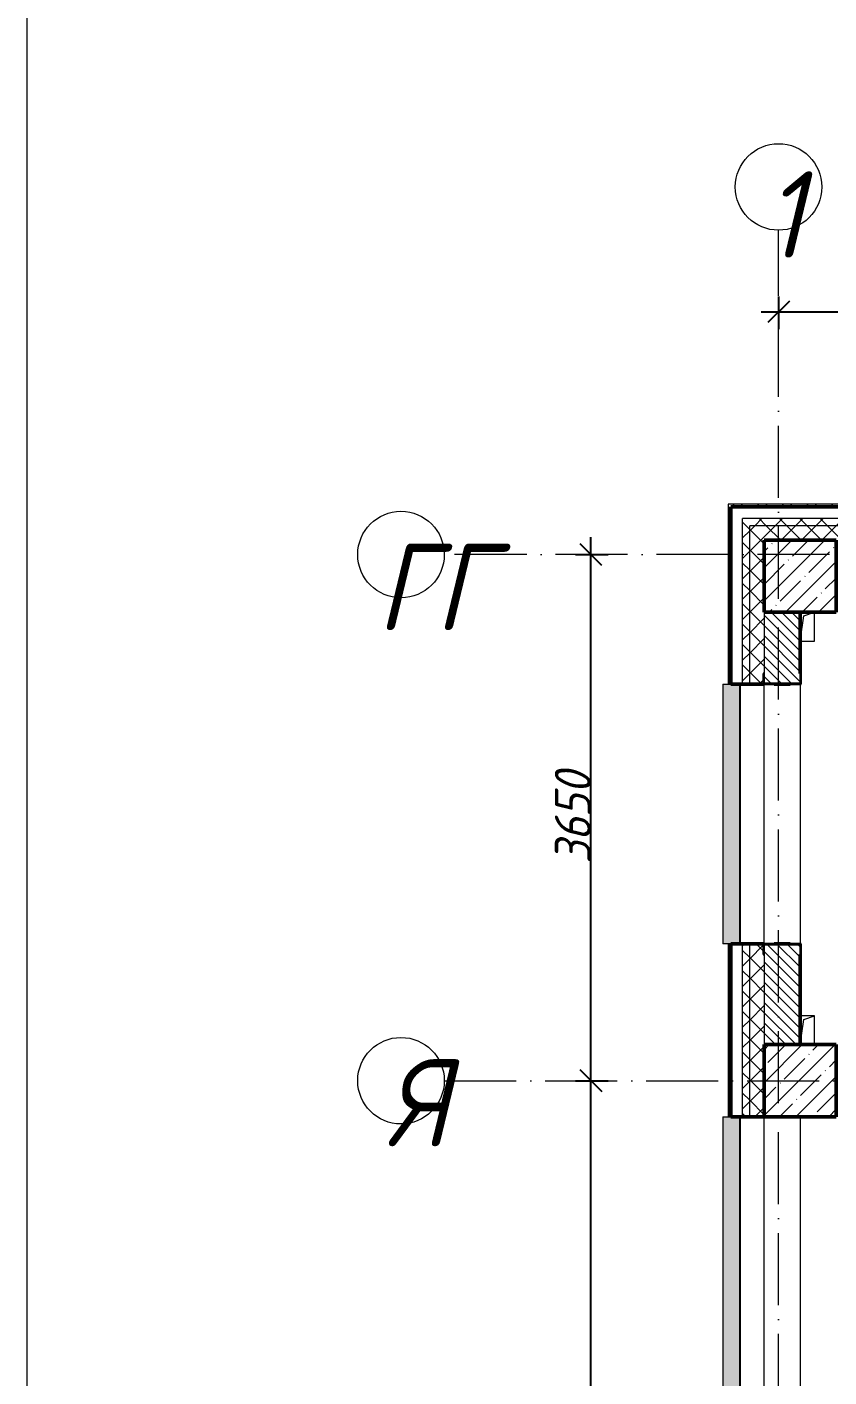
# Model space of a CAD drawing. Header units: millimetres. Extents: x -606178 to 312196, y -19338 to 632709.
# Drawn here: x -272464 to -266901, y 493720 to 503085 of the extents above; entities that cross this region are included whole.
import ezdxf

# ---------------------------------------------------------------- set-up
doc = ezdxf.new("R2010")
doc.units = ezdxf.units.MM
doc.linetypes.add('50_200_ШТРИХ_1Т_ш5_п1_п1_', pattern=[700, 500, -100, 0, -100])
for name, color, linetype, lineweight in [('A-____-____-DIMS', 7, 'Continuous', 9), ('A-GENM-____-MCUT', 7, 'Continuous', 25), ('A-GENM-____-OTLN', 7, 'Continuous', 9), ('A-GENM-____-OTLN-1', 7, 'Continuous', 25), ('A-GLAZ-____-OTLN', 7, 'Continuous', 9), ('A-WALL-____-MCUT-2', 7, 'Continuous', 50), ('A-WALL-____-MCUT-3', 7, 'Continuous', 9), ('A-WALL-____-OTLN', 7, 'Continuous', 9), ('A-WALL-____-PATT-1', 7, 'Continuous', 9), ('A-WALL-FNSH-MCUT-1', 7, 'Continuous', 9), ('S-COLS-____-MCUT', 7, 'Continuous', 50), ('S-COLS-____-OTLN', 7, 'Continuous', 9), ('S-GRID-____-IDEN', 7, 'Continuous', 9), ('S-GRID-____-OTLN-1', 7, '50_200_ШТРИХ_1Т_ш5_п1_п1_', 9)]:
    doc.layers.add(name, color=color, linetype=linetype, lineweight=lineweight)
doc.layers.add('A-GLAZ-____-OTLN-1', color=7, linetype='Continuous', lineweight=9, true_color=0xc0c0c0)
doc.styles.add('ISOCPEUR_I', font='isocpeui.ttf', dxfattribs={"width": 0.9, "height": 2.5})
doc.styles.add('ISOCPEUR_I_9', font='isocpeui.ttf', dxfattribs={"width": 0.9, "height": 250})
doc.dimstyles.new('ISO-2_5_0_9К_БОЛЬШОЙ_ОСИ', dxfattribs={"dimscale": 304.8, "dimtxt": 248.995294, "dimasz": 0.492126, "dimexe": 0.393701, "dimexo": 0, "dimgap": 0, "dimtad": 1, "dimdec": 0, "dimzin": 0, "dimdsep": 46, "dimtxsty": 'ISOCPEUR_I_9', "dimblk1": 'OBLIQUE', "dimblk2": 'OBLIQUE', "dimsah": 1, "dimcen": 0.09, "dimdle": 0.393701, "dimazin": 0, "dimtfac": 1, "dimtdec": 4, "dimtix": 1, "dimtmove": 0, "dimatfit": 3, "dimfxl": 1, "dimtvp": 1, "dimtolj": 1, "dimtzin": 0, "dimarcsym": 2})
pattern_1 = [(45, (-264901.3, 451794.26), (-70.71068, 70.71068), []), (135, (-264901.3, 451794.26), (-70.71068, -70.71068), [])]
pattern_2 = [(45, (-264901.3, 451794.26), (-85.53659, 85.53659), []), (45, (-264844.28, 451794.26), (-85.53659, 85.53659), [])]

# ---------------------------------------------------------------- blocks, each defined once
blk = doc.blocks.new('BSC_Колонна _Прямоугольная - 500х500-V40-АР1_План отверстий 2 этажа в осях 1-64_А-ГГ')
at = {"layer": 'S-COLS-____-OTLN'}
h = blk.add_hatch(dxfattribs=at)
h.set_pattern_fill('FP_69', color=256, style=0, pattern_type=2)
h.set_pattern_definition([(45, (2200, -47481.04), (-114.04925, 114.04925), []), (45, (2314.05, -47481.04), (-114.04925, 114.04925), [201.613, -40.323, 3.353, -36.97])])
h.paths.add_polyline_path([(-250, -250), (250, -250), (250, 250), (-250, 250)], flags=0)
at = {"layer": 'S-COLS-____-MCUT'}
for p, q in [((250, 250), (-250, 250)), ((-250, 250), (-250, -250)), ((250, -250), (250, 250)), ((-250, -250), (250, -250))]:
    blk.add_line(p, q, dxfattribs=at)
blk = doc.blocks.new('BSC_Колонна _Прямоугольная - 500х500-V50-АР1_План отверстий 2 этажа в осях 1-64_А-ГГ')
at = {"layer": 'S-COLS-____-OTLN'}
h = blk.add_hatch(dxfattribs=at)
h.set_pattern_fill('FP_79', color=256, style=0, pattern_type=2)
h.set_pattern_definition([(45, (2200, -43981.04), (-114.04925, 114.04925), []), (45, (2314.05, -43981.04), (-114.04925, 114.04925), [201.613, -40.323, 3.353, -36.97])])
h.paths.add_polyline_path([(-250, -250), (250, -250), (250, 250), (-250, 250), (-250, -245.4)], flags=0)
at = {"layer": 'S-COLS-____-MCUT'}
for p, q in [((250, 250), (-250, 250)), ((-250, 250), (-250, -250)), ((250, -250), (250, 250)), ((-250, -250), (250, -250))]:
    blk.add_line(p, q, dxfattribs=at)
blk = doc.blocks.new('Фахверк_СКБ_Уголок - 250_2700-27497298-АР1_План отверстий 2 этажа в осях 1-64_А-ГГ')
at = {"layer": 'A-GENM-____-MCUT'}
for p, q in [((200, 181), (125, 181)), ((125, 181), (125, 106)), ((125, 106), (131, 106)), ((131, 106), (131, 175)), ((131, 175), (200, 175)), ((200, 175), (200, 181)), ((131, -6), (125, -6)), ((125, -6), (125, -81)), ((125, -81), (200, -81)), ((131, -75), (131, -6)), ((200, -75), (131, -75)), ((200, -81), (200, -75))]:
    blk.add_line(p, q, dxfattribs=at)
blk = doc.blocks.new('AR_Отверстие прямоугольное _в плите_ - AR_Отверстие прямоугольное _в плите_-30510733-АР1_План отверстий 2 этажа в осях 1-64_А-ГГ')
at = {"layer": 'A-GENM-____-OTLN'}
for p, q in [((-25, 75), (50, 100)), ((50, -100), (50, 100)), ((-50, -100), (-25, 75)), ((-50, -100), (50, -100))]:
    blk.add_line(p, q, dxfattribs=at)
blk = doc.blocks.new('AR_Отверстие прямоугольное _в плите_ - AR_Отверстие прямоугольное _в плите_-V158-АР1_План отверстий 2 этажа в осях 1-64_А-ГГ')
at = {"layer": 'A-GENM-____-OTLN'}
for p, q in [((50, 100), (-50, 100)), ((-25, 75), (50, 100)), ((50, -100), (50, 100)), ((-50, -100), (-25, 75))]:
    blk.add_line(p, q, dxfattribs=at)
blk = doc.blocks.new('Отлив_СКБ - Отлив витража_120_НВФ-31885689-АР1_План отверстий 2 этажа в осях 1-64_А-ГГ')
at = {"layer": 'A-GLAZ-____-OTLN-1'}
for points in [[(1800, 2), (1800, 120), (0, 120), (0, 2), (1103.1, 2)], [(1103.1, 0), (1800, 0), (1800, 2), (0, 2), (0, 0)]]:
    blk.add_hatch(color=256, dxfattribs=at).paths.add_polyline_path(points, flags=0)
at = {"layer": 'A-GLAZ-____-OTLN'}
for p, q in [((0, 83), (0, 120)), ((1800, 120), (0, 120)), ((1800, 120), (1800, 83)), ((0, 2), (1800, 2)), ((1800, 0), (0, 0))]:
    blk.add_line(p, q, dxfattribs=at)
blk = doc.blocks.new('Отлив_СКБ - Отлив витража_120_НВФ-31886035-АР1_План отверстий 2 этажа в осях 1-64_А-ГГ')
at = {"layer": 'A-GLAZ-____-OTLN-1'}
for points in [[(0, 120), (0, 2), (4800, 2), (4800, 120), (3084.6, 120)], [(0, 2), (0, 0), (4800, 0), (4800, 2), (3084.6, 2)]]:
    blk.add_hatch(color=256, dxfattribs=at).paths.add_polyline_path(points, flags=0)
at = {"layer": 'A-GLAZ-____-OTLN'}
for p, q in [((0, 83), (0, 120)), ((4800, 120), (0, 120)), ((4800, 120), (4800, 83)), ((0, 2), (4800, 2)), ((4800, 0), (0, 0))]:
    blk.add_line(p, q, dxfattribs=at)
blk = doc.blocks.new('Ось сетки - Круг_Ø6_00__ISO-2_5_0_9K_-25732049-АР1_План отверстий 1 этажа в осях 1-64_А-ГГ')
at = {"layer": 'S-GRID-____-IDEN'}
blk.add_circle((0, 0), 3, dxfattribs=at)
blk = doc.blocks.new('_Oblique')
at = {"color": 0, "linetype": 'ByBlock', "lineweight": -2}
blk.add_line((-0.5, -0.5), (0.5, 0.5), dxfattribs=at)
blk = doc.blocks.new('*D4617')
at = {"layer": 'A-____-____-DIMS', "color": 0, "lineweight": -2, "transparency": 16777216}
for p, q in [((-268552.7, 490155.3), (-268552.7, 495895.3)), ((-268658.8, 495775.3), (-268432.7, 495775.3)), ((-268658.8, 490275.3), (-268432.7, 490275.3))]:
    blk.add_line(p, q, dxfattribs=at)
at = {"layer": 'Defpoints', "color": 0, "transparency": 16777216}
for p in [(-268658.8, 495775.3), (-268552.7, 495775.3), (-268658.8, 490275.3)]:
    blk.add_point(p, dxfattribs=at)
at = {"layer": 'A-____-____-DIMS', "color": 0, "lineweight": -2, "transparency": 16777216, "xscale": 150, "yscale": 150, "zscale": 150}
for p, rotation in [((-268552.7, 495775.3), 90), ((-268552.7, 490275.3), 270)]:
    blk.add_blockref('_Oblique', p, dxfattribs=dict(at, rotation=rotation))
at = {"layer": 'A-____-____-DIMS', "color": 0, "transparency": 16777216, "insert": (-268677.7, 493025.3), "char_height": 250, "width": 758.478, "attachment_point": 5, "rotation": 90, "style": 'ISOCPEUR_I_9'}
blk.add_mtext('\\A1;5500', dxfattribs=at)
blk = doc.blocks.new('*D4618')
at = {"layer": 'A-____-____-DIMS', "color": 0, "lineweight": -2, "transparency": 16777216}
for p, q in [((-268552.7, 495655.3), (-268552.7, 499545.3)), ((-268658.8, 499425.3), (-268432.7, 499425.3)), ((-268658.8, 495775.3), (-268432.7, 495775.3))]:
    blk.add_line(p, q, dxfattribs=at)
at = {"layer": 'Defpoints', "color": 0, "transparency": 16777216}
for p in [(-268658.8, 499425.3), (-268552.7, 499425.3), (-268658.8, 495775.3)]:
    blk.add_point(p, dxfattribs=at)
at = {"layer": 'A-____-____-DIMS', "color": 0, "lineweight": -2, "transparency": 16777216, "xscale": 150, "yscale": 150, "zscale": 150}
for p, rotation in [((-268552.7, 499425.3), 90), ((-268552.7, 495775.3), 270)]:
    blk.add_blockref('_Oblique', p, dxfattribs=dict(at, rotation=rotation))
at = {"layer": 'A-____-____-DIMS', "color": 0, "transparency": 16777216, "insert": (-268677.7, 497600.3), "char_height": 250, "width": 758.478, "attachment_point": 5, "rotation": 90, "style": 'ISOCPEUR_I_9'}
blk.add_mtext('\\A1;3650', dxfattribs=at)
blk = doc.blocks.new('*D4702')
at = {"layer": 'A-____-____-DIMS', "color": 0, "lineweight": -2, "transparency": 16777216}
for p, q in [((-267251.3, 501215.1), (-267251.3, 500989)), ((-259451.3, 501215.1), (-259451.3, 500989)), ((-267371.3, 501109), (-259331.3, 501109))]:
    blk.add_line(p, q, dxfattribs=at)
at = {"layer": 'Defpoints', "color": 0, "transparency": 16777216}
for p in [(-267251.3, 501215.1), (-259451.3, 501215.1), (-259451.3, 501109)]:
    blk.add_point(p, dxfattribs=at)
at = {"layer": 'A-____-____-DIMS', "color": 0, "lineweight": -2, "transparency": 16777216, "xscale": 150, "yscale": 150, "zscale": 150, "rotation": 180}
blk.add_blockref('_Oblique', (-267251.3, 501109), dxfattribs=at)
at = {"layer": 'A-____-____-DIMS', "color": 0, "lineweight": -2, "transparency": 16777216, "xscale": 150, "yscale": 150, "zscale": 150}
blk.add_blockref('_Oblique', (-259451.3, 501109), dxfattribs=at)
at = {"layer": 'A-____-____-DIMS', "color": 0, "transparency": 16777216, "insert": (-263351.3, 501235.7), "char_height": 250, "width": 758.478, "attachment_point": 5, "style": 'ISOCPEUR_I_9'}
blk.add_mtext('\\A1;7800', dxfattribs=at)

msp = doc.modelspace()

# ---------------------------------------------------------------- hatches: boundary and pattern name
at = {"layer": 'A-WALL-____-PATT-1'}
h = msp.add_hatch(dxfattribs=at)
h.set_pattern_fill('FP_3', color=256, style=0, pattern_type=2)
h.set_pattern_definition(pattern_2)
h.paths.add_polyline_path([(-267581.3011, 483855.3011), (-267581.3011, 484875.3011), (-267601.3011, 484875.3011), (-267601.3011, 483855.3011)], flags=0)
h.paths.add_polyline_path([(-267601.3011, 486675.3011), (-267581.3011, 486675.3011), (-267581.3011, 487800.3011), (-267601.3011, 487800.3011), (-267601.3011, 486929.9275)], flags=0)
h.paths.add_polyline_path([(-267581.3011, 489600.3011), (-267581.3011, 490725.3011), (-267601.3011, 490725.3011), (-267601.3011, 489600.3011)], flags=0)
h.paths.add_polyline_path([(-267581.3011, 495525.3011), (-267581.3011, 496725.3011), (-267601.3011, 496725.3011), (-267601.3011, 495525.3011)], flags=0)
h.paths.add_polyline_path([(-267601.3011, 498525.3011), (-267581.3011, 498525.3011), (-267581.3011, 499775.3011), (-267601.3011, 499775.3011), (-267601.3011, 498969.8435)], flags=0)
h = msp.add_hatch(dxfattribs=at)
h.set_pattern_fill('FP_3', color=256, style=0, pattern_type=2)
h.set_pattern_definition(pattern_2)
h.paths.add_polyline_path([(-241121.3011, 499755.3011), (-241121.3011, 499775.3011), (-249301.3011, 499775.3011), (-249301.3011, 499755.3011), (-243705.4192, 499755.3011)], flags=0)
h.paths.add_polyline_path([(-250301.3011, 499755.3011), (-250301.3011, 499775.3011), (-251501.3011, 499775.3011), (-251501.3011, 499755.3011), (-250775.2764, 499755.3011)], flags=0)
h.paths.add_polyline_path([(-259301.3011, 499755.3011), (-259301.3011, 499775.3011), (-267581.3011, 499775.3011), (-267581.3011, 499755.3011), (-259612.5978, 499755.3011)], flags=0)
h = msp.add_hatch(dxfattribs=at)
h.set_pattern_fill('FP_1', color=256, style=0, pattern_type=2)
h.set_pattern_definition(pattern_1)
h.paths.add_polyline_path([(-267451.3011, 484025.3011), (-267451.3011, 484875.3011), (-267501.3011, 484875.3011), (-267501.3011, 484025.3011)], flags=0)
h.paths.add_polyline_path([(-267451.3011, 486675.3011), (-267451.3011, 487800.3011), (-267501.3011, 487800.3011), (-267501.3011, 486675.3011)], flags=0)
h.paths.add_polyline_path([(-267451.3011, 489600.3011), (-267451.3011, 490725.3011), (-267501.3011, 490725.3011), (-267501.3011, 489600.3011)], flags=0)
h.paths.add_polyline_path([(-267451.3011, 495525.3011), (-267451.3011, 496725.3011), (-267501.3011, 496725.3011), (-267501.3011, 495525.3011)], flags=0)
h.paths.add_polyline_path([(-267451.3011, 498525.3011), (-267451.3011, 499675.3011), (-267501.3011, 499675.3011), (-267501.3011, 498525.3011)], flags=0)
h = msp.add_hatch(dxfattribs=at)
h.set_pattern_fill('FP_1', color=256, style=0, pattern_type=2)
h.set_pattern_definition(pattern_1)
h.paths.add_polyline_path([(-241251.3011, 499625.3011), (-241201.3011, 499625.3011), (-241201.3011, 499675.3011), (-249301.3011, 499675.3011), (-249301.3011, 499625.3011), (-243705.4192, 499625.3011)], flags=0)
h.paths.add_polyline_path([(-250301.3011, 499625.3011), (-250301.3011, 499675.3011), (-251501.3011, 499675.3011), (-251501.3011, 499625.3011), (-250775.2764, 499625.3011)], flags=0)
h.paths.add_polyline_path([(-259612.5978, 499625.3011), (-259301.3011, 499625.3011), (-259301.3011, 499675.3011), (-267451.3011, 499675.3011), (-267451.3011, 499625.3011), (-261380.0621, 499625.3011)], flags=0)
h = msp.add_hatch(dxfattribs=at)
h.set_pattern_fill('FP_1', color=256, style=0, pattern_type=2)
h.set_pattern_definition(pattern_1)
h.paths.add_polyline_path([(-267351.3011, 484025.3011), (-267351.3011, 484800.3011), (-267357.3011, 484800.3011), (-267357.3011, 484875.3011), (-267451.3011, 484875.3011), (-267451.3011, 484025.3011)], flags=0)
h.paths.add_polyline_path([(-267451.3011, 486675.3011), (-267357.3011, 486675.3011), (-267357.3011, 486750.3011), (-267351.3011, 486750.3011), (-267351.3011, 487725.3011), (-267357.3011, 487725.3011), (-267357.3011, 487800.3011), (-267451.3011, 487800.3011), (-267451.3011, 486929.9275)], flags=0)
h.paths.add_polyline_path([(-267451.3011, 489600.3011), (-267357.3011, 489600.3011), (-267357.3011, 489675.3011), (-267351.3011, 489675.3011), (-267351.3011, 490650.3011), (-267357.3011, 490650.3011), (-267357.3011, 490725.3011), (-267451.3011, 490725.3011), (-267451.3011, 489606.3011)], flags=0)
h.paths.add_polyline_path([(-267351.3011, 495525.3011), (-267351.3011, 496650.3011), (-267357.3011, 496650.3011), (-267357.3011, 496725.3011), (-267451.3011, 496725.3011), (-267451.3011, 495525.3011)], flags=0)
h.paths.add_polyline_path([(-267451.3011, 498525.3011), (-267357.3011, 498525.3011), (-267357.3011, 498600.3011), (-267351.3011, 498600.3011), (-267351.3011, 499625.3011), (-267451.3011, 499625.3011), (-267451.3011, 498969.8435)], flags=0)
h = msp.add_hatch(dxfattribs=at)
h.set_pattern_fill('FP_1', color=256, style=0, pattern_type=2)
h.set_pattern_definition(pattern_1)
h.paths.add_polyline_path([(-241351.3011, 499525.3011), (-241251.3011, 499525.3011), (-241251.3011, 499625.3011), (-249301.3011, 499625.3011), (-249301.3011, 499525.3011), (-243705.4192, 499525.3011)], flags=0)
h.paths.add_polyline_path([(-250301.3011, 499525.3011), (-250301.3011, 499625.3011), (-251501.3011, 499625.3011), (-251501.3011, 499531.3011), (-251426.3011, 499531.3011), (-251426.3011, 499525.3011), (-250775.2764, 499525.3011)], flags=0)
h.paths.add_polyline_path([(-259301.3011, 499525.3011), (-259301.3011, 499625.3011), (-267351.3011, 499625.3011), (-267351.3011, 499525.3011), (-259612.5978, 499525.3011)], flags=0)
h = msp.add_hatch(dxfattribs=at)
h.set_pattern_fill('FP_6', color=256, style=0, pattern_type=2)
h.set_pattern_definition([(135, (-264901.3, 451794.26), (-35.35534, -35.35534), [])])
h.paths.add_polyline_path([(-267101.3011, 496025.3011), (-267101.3011, 496719.3011), (-267170.3011, 496719.3011), (-267170.3011, 496725.3011), (-267282.3011, 496725.3011), (-267282.3011, 496719.3011), (-267351.3011, 496719.3011), (-267351.3011, 496025.3011)], flags=0)
h.paths.add_polyline_path([(-267170.3011, 498525.3011), (-267170.3011, 498531.3011), (-267101.3011, 498531.3011), (-267101.3011, 499025.3011), (-267351.3011, 499025.3011), (-267351.3011, 498531.3011), (-267282.3011, 498531.3011), (-267282.3011, 498525.3011)], flags=0)

# ---------------------------------------------------------------- linework, layer by layer
at = {"color": 1, "lineweight": 0}
msp.add_lwpolyline([(-272464.0879, 544596.983), (-159228.0879, 544596.983), (-159228.0879, 445768.983), (-272464.0879, 445768.983)], close=True, dxfattribs=at)
at = {"layer": 'A-WALL-____-MCUT-2'}
for p, q in [((-259301.3011, 499755.3011), (-267581.3011, 499755.3011)), ((-267581.3011, 499755.3011), (-267581.3011, 498525.3011)), ((-267101.3011, 498600.3011), (-267101.3011, 499025.3011)), ((-267581.3011, 498525.3011), (-267357.3011, 498525.3011)), ((-267282.3011, 498525.3011), (-267170.3011, 498525.3011)), ((-267357.3011, 496725.3011), (-267581.3011, 496725.3011)), ((-267581.3011, 496725.3011), (-267581.3011, 495525.3011)), ((-267170.3011, 496725.3011), (-267282.3011, 496725.3011)), ((-267101.3011, 496025.3011), (-267101.3011, 496650.3011)), ((-267581.3011, 495525.3011), (-267351.3011, 495525.3011))]:
    msp.add_line(p, q, dxfattribs=at)
at = {"layer": 'A-WALL-____-MCUT-3'}
for p, q in [((-267501.3011, 498525.3011), (-267501.3011, 499675.3011)), ((-259301.3011, 499675.3011), (-267501.3011, 499675.3011)), ((-259301.3011, 499625.3011), (-267451.3011, 499625.3011)), ((-267451.3011, 498525.3011), (-267451.3011, 499625.3011)), ((-267351.3011, 499025.3011), (-267351.3011, 498600.3011)), ((-267501.3011, 495525.3011), (-267501.3011, 496725.3011)), ((-267451.3011, 495525.3011), (-267451.3011, 496725.3011)), ((-267351.3011, 496650.3011), (-267351.3011, 496025.3011))]:
    msp.add_line(p, q, dxfattribs=at)
at = {"layer": 'A-WALL-____-OTLN'}
for p, q in [((-267351.3011, 496725.3011), (-267351.3011, 498525.3011)), ((-267101.3011, 498525.3011), (-267101.3011, 496725.3011)), ((-267351.3011, 490725.3011), (-267351.3011, 495525.3011)), ((-267101.3011, 495525.3011), (-267101.3011, 490725.3011))]:
    msp.add_line(p, q, dxfattribs=at)
at = {"layer": 'A-WALL-FNSH-MCUT-1'}
for p, q in [((-267601.3011, 499775.3011), (-267601.3011, 498525.3011)), ((-259301.3011, 499775.3011), (-267601.3011, 499775.3011)), ((-267581.3011, 499755.3011), (-259301.3011, 499755.3011)), ((-267601.3011, 498525.3011), (-267581.3011, 498525.3011)), ((-267601.3011, 496725.3011), (-267601.3011, 495525.3011)), ((-267581.3011, 496725.3011), (-267601.3011, 496725.3011)), ((-267601.3011, 495525.3011), (-267581.3011, 495525.3011))]:
    msp.add_line(p, q, dxfattribs=at)
at = {"layer": 'S-GRID-____-OTLN-1'}
for p, q in [((-267251.3011, 447311.6528), (-267251.3011, 501675.2188)), ((-238193.5619, 499425.3011), (-269570.0713, 499425.3011)), ((-269570.0713, 495775.3011), (-238193.5619, 495775.3011))]:
    msp.add_line(p, q, dxfattribs=at)

# ---------------------------------------------------------------- block references
at = {"layer": 'A-GENM-____-OTLN'}
for name, p in [('AR_Отверстие прямоугольное _в плите_ - AR_Отверстие прямоугольное _в плите_-30510733-АР1_План отверстий 2 этажа в осях 1-64_А-ГГ', (-267051.3011, 498925.3011)), ('AR_Отверстие прямоугольное _в плите_ - AR_Отверстие прямоугольное _в плите_-V158-АР1_План отверстий 2 этажа в осях 1-64_А-ГГ', (-267051.3011, 496125.3011))]:
    msp.add_blockref(name, p, dxfattribs=at)
at = {"layer": 'A-GENM-____-OTLN-1'}
for p, rotation in [((-267176.3011, 498400.3011), 89.99999999999991), ((-267276.3011, 496850.3011), 269.9999999999999)]:
    msp.add_blockref('Фахверк_СКБ_Уголок - 250_2700-27497298-АР1_План отверстий 2 этажа в осях 1-64_А-ГГ', p, dxfattribs=dict(at, rotation=rotation))
at = {"layer": 'A-GLAZ-____-OTLN', "rotation": 90}
for name, p in [('Отлив_СКБ - Отлив витража_120_НВФ-31885689-АР1_План отверстий 2 этажа в осях 1-64_А-ГГ', (-267518.3011, 496725.3011)), ('Отлив_СКБ - Отлив витража_120_НВФ-31886035-АР1_План отверстий 2 этажа в осях 1-64_А-ГГ', (-267518.3011, 490725.3011))]:
    msp.add_blockref(name, p, dxfattribs=at)
at = {"layer": 'S-COLS-____-OTLN'}
for name, p in [('BSC_Колонна _Прямоугольная - 500х500-V40-АР1_План отверстий 2 этажа в осях 1-64_А-ГГ', (-267101.3011, 499275.3011)), ('BSC_Колонна _Прямоугольная - 500х500-V50-АР1_План отверстий 2 этажа в осях 1-64_А-ГГ', (-267101.3011, 495775.3011))]:
    msp.add_blockref(name, p, dxfattribs=at)
at = {"layer": 'S-GRID-____-IDEN', "xscale": 99.99999999999993, "yscale": 99.99999999999993, "zscale": 99.99999999999993}
msp.add_blockref('Ось сетки - Круг_Ø6_00__ISO-2_5_0_9K_-25732049-АР1_План отверстий 1 этажа в осях 1-64_А-ГГ', (-267251.3011, 501975.2188), dxfattribs=at)
for p, rotation in [((-269870.0713, 499425.3011), 89.9999999999998), ((-269870.0713, 495775.3011), 269.9999999999995)]:
    msp.add_blockref('Ось сетки - Круг_Ø6_00__ISO-2_5_0_9K_-25732049-АР1_План отверстий 1 этажа в осях 1-64_А-ГГ', p, dxfattribs=dict(at, rotation=rotation))

# ---------------------------------------------------------------- texts
at = {"layer": 'S-GRID-____-IDEN', "char_height": 600, "attachment_point": 1, "style": 'ISOCPEUR_I'}
for s, insert, width in [('\\fISOCPEUR|b0|i1|c204|p34|;\\W.9;1', (-267349.1294, 502083.9934), 144.30375), ('ГГ', (-270037.1417, 499501.377), 404.0505), ('\\fISOCPEUR|b0|i1|c204|p34|;\\W.9;Я', (-269968.0508, 495921.9336), 223.670812)]:
    msp.add_mtext(s, dxfattribs=dict(at, insert=insert, width=width))

# ---------------------------------------------------------------- dimensions: what is measured, and where the dimension line sits
at = {"layer": 'A-____-____-DIMS'}
dim = msp.add_linear_dim(base=(-259451.3011, 501109.0434), p1=(-267251.3011, 501215.1095), p2=(-259451.3011, 501215.1095), dimstyle='ISO-2_5_0_9К_БОЛЬШОЙ_ОСИ', override={"dimpost": '<>', "dimfxl": 7800}, dxfattribs=at)
dim.commit()
dim.dimension.update_dxf_attribs({"geometry": '*D4702', "text_midpoint": (-263351.3011, 501235.6533)})
for base, p1, p2, override, picture, middle in [((-268552.6967, 499425.3011), (-268658.7627, 495775.3011), (-268658.7627, 499425.3011), {"dimpost": '<>', "dimfxl": 3650}, '*D4618', (-268677.6967, 497600.3011)), ((-268552.6967, 495775.3011), (-268658.7627, 490275.3011), (-268658.7627, 495775.3011), {"dimpost": '<>', "dimfxl": 5500}, '*D4617', (-268677.6967, 493025.3011))]:
    dim = msp.add_linear_dim(base=base, p1=p1, p2=p2, angle=90, dimstyle='ISO-2_5_0_9К_БОЛЬШОЙ_ОСИ', override=override, dxfattribs=at)
    dim.commit()
    dim.dimension.update_dxf_attribs({"geometry": picture, "text_midpoint": middle})

doc.saveas('drawing.dxf')
